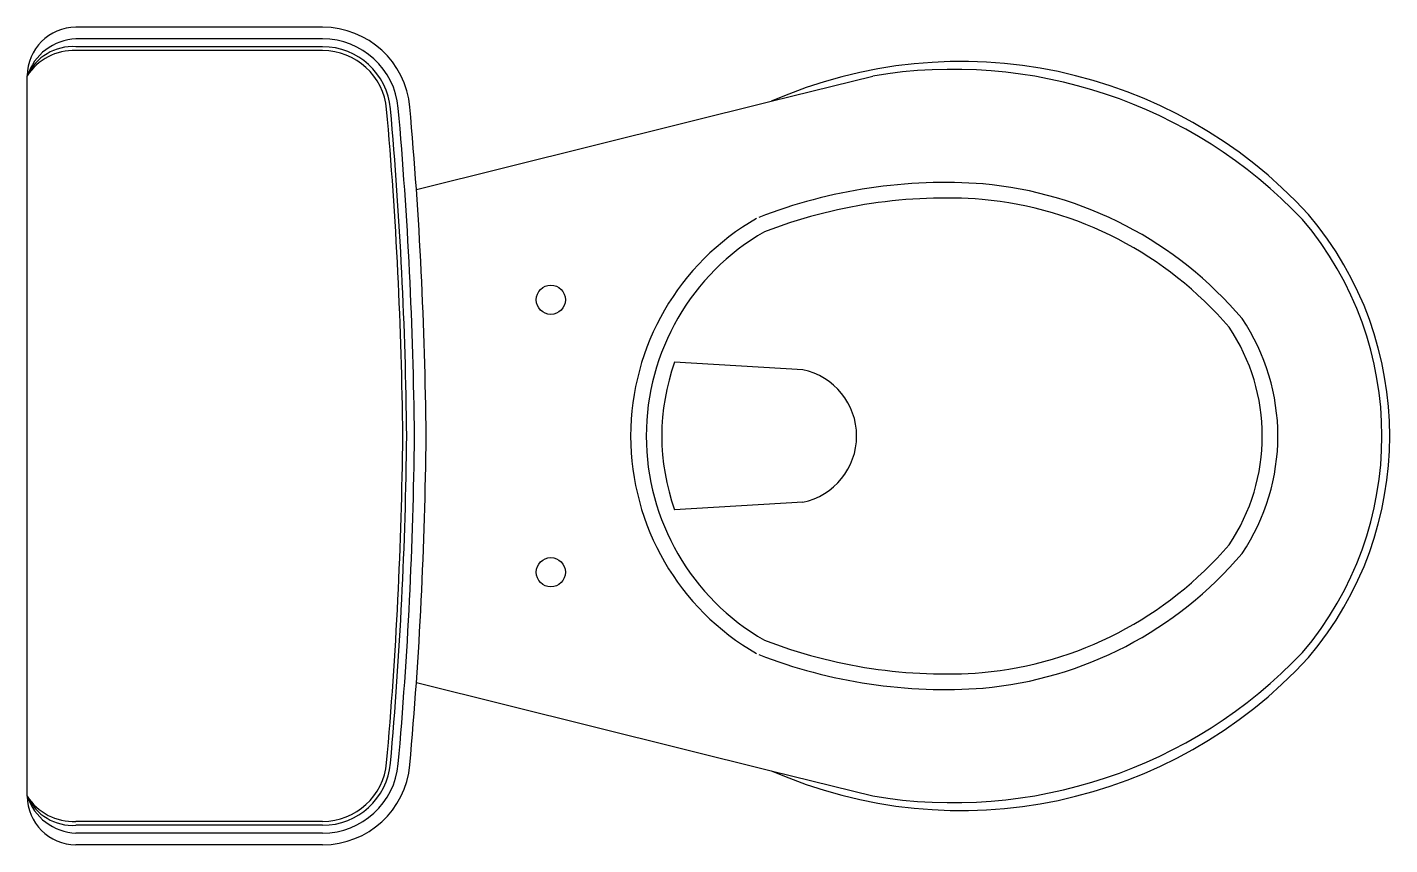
# Model space of a CAD drawing. Header units: millimetres. Extents: x -2990.733 to -2990.033, y 2964.642 to 2965.062.
import ezdxf

# ---------------------------------------------------------------- set-up
doc = ezdxf.new("R2010")
doc.units = ezdxf.units.MM
doc.header["$LTSCALE"] = 10
doc.layers.add('banheiro_louças', color=2, linetype='Continuous')

msp = doc.modelspace()

# ---------------------------------------------------------------- linework, layer by layer
at = {"layer": 'banheiro_louças'}
for p, q in [((-2990.58146, 2965.062), (-2990.70822, 2965.062)), ((-2990.73322, 2964.667), (-2990.73322, 2965.037)), ((-2990.35095, 2965.02399), (-2990.29874, 2965.03694)), ((-2990.53329, 2964.97872), (-2990.35095, 2965.02399)), ((-2990.53329, 2964.72528), (-2990.35095, 2964.68002)), ((-2990.35095, 2964.68002), (-2990.29874, 2964.66706)), ((-2990.58146, 2964.642), (-2990.70822, 2964.642))]:
    msp.add_line(p, q, dxfattribs=at)
at = {"layer": 'banheiro_louças', "color": 1}
for p, q in [((-2990.58146, 2965.056), (-2990.70822, 2965.056)), ((-2990.58146, 2965.052), (-2990.70822, 2965.052)), ((-2990.58146, 2965.05), (-2990.70822, 2965.05)), ((-2990.33473, 2964.886), (-2990.40063, 2964.89)), ((-2990.33473, 2964.818), (-2990.40063, 2964.814)), ((-2990.58146, 2964.654), (-2990.70822, 2964.654)), ((-2990.58146, 2964.652), (-2990.70822, 2964.652)), ((-2990.58146, 2964.648), (-2990.70822, 2964.648))]:
    msp.add_line(p, q, dxfattribs=at)
at = {"layer": 'banheiro_louças'}
for centre in [(-2990.46422, 2964.922), (-2990.46422, 2964.782)]:
    msp.add_circle(centre, 0.0075, dxfattribs=at)
for centre, radius, start, end in [((-2990.70822, 2965.037), 0.025, 90, 180), ((-2990.58146, 2965.017), 0.045, 5.08638, 90), ((-2990.2536, 2964.80207), 0.24233, 42.52252, 113.68538), ((-2990.2576, 2964.79283), 0.24756, 43.50945, 99.5673), ((-2992.67986, 2964.83023), 2.15169, 0.57982, 5.08638), ((-2990.26141, 2964.716), 0.26624, 85.82454, 111.13363), ((-2990.26001, 2964.78469), 0.19765, 40.21845, 84.85189), ((-2990.29428, 2964.852), 0.12893, 119.87218, 240.12782), ((-2990.20922, 2964.852), 0.172, 319.69321, 40.30679), ((-2990.20922, 2964.852), 0.176, 319.69321, 40.30679), ((-2990.19868, 2964.852), 0.108, 326.05161, 33.94839), ((-2992.67986, 2964.87378), 2.15169, 354.91362, 359.42018), ((-2990.26001, 2964.91931), 0.19765, 275.14811, 319.78155), ((-2990.26141, 2964.98801), 0.26624, 248.86637, 274.17546), ((-2990.2536, 2964.90194), 0.24233, 246.31462, 317.47748), ((-2990.2576, 2964.91118), 0.24756, 260.4327, 316.49055), ((-2990.58146, 2964.687), 0.045, 270, 354.91362), ((-2990.70822, 2964.667), 0.025, 180, 270)]:
    msp.add_arc(centre, radius, start, end, dxfattribs=at)
at = {"layer": 'banheiro_louças', "color": 1}
for centre, radius, start, end in [((-2990.70711, 2965.02859), 0.02743, 92.31892, 162.15075), ((-2990.58146, 2965.017), 0.039, 5.08638, 90), ((-2990.7099, 2965.02647), 0.02559, 86.23201, 155.6955), ((-2990.70961, 2965.02214), 0.02789, 87.13756, 147.8113), ((-2990.58146, 2965.017), 0.035, 5.08638, 90), ((-2990.58146, 2965.017), 0.033, 5.08638, 90), ((-2992.67986, 2964.83023), 2.13969, 0.57982, 5.08638), ((-2992.67986, 2964.83023), 2.14169, 0.57982, 5.08638), ((-2992.67986, 2964.83023), 2.14569, 0.57982, 5.08638), ((-2990.26141, 2964.716), 0.25824, 85.82454, 111.13363), ((-2990.26009, 2964.78444), 0.18992, 40.52658, 84.71966), ((-2990.29428, 2964.852), 0.12093, 119.87218, 240.12782), ((-2990.19868, 2964.852), 0.1, 326.05161, 33.94839), ((-2990.29428, 2964.852), 0.11293, 160.3371, 199.6629), ((-2990.34184, 2964.852), 0.03474, 281.8198, 78.1802), ((-2992.67986, 2964.87378), 2.13969, 354.91362, 359.42018), ((-2992.67986, 2964.87378), 2.14169, 354.91362, 359.42018), ((-2992.67986, 2964.87378), 2.14569, 354.91362, 359.42018), ((-2990.26009, 2964.91957), 0.18992, 275.28034, 319.47342), ((-2990.26141, 2964.98801), 0.25824, 248.86637, 274.17546), ((-2990.58146, 2964.687), 0.033, 270, 354.91362), ((-2990.58146, 2964.687), 0.035, 270, 354.91362), ((-2990.58146, 2964.687), 0.039, 270, 354.91362), ((-2990.70961, 2964.68186), 0.02789, 212.1887, 272.86244), ((-2990.7099, 2964.67753), 0.02559, 204.3045, 273.76799), ((-2990.70711, 2964.67541), 0.02743, 197.84925, 267.68108)]:
    msp.add_arc(centre, radius, start, end, dxfattribs=at)

doc.saveas('drawing.dxf')
